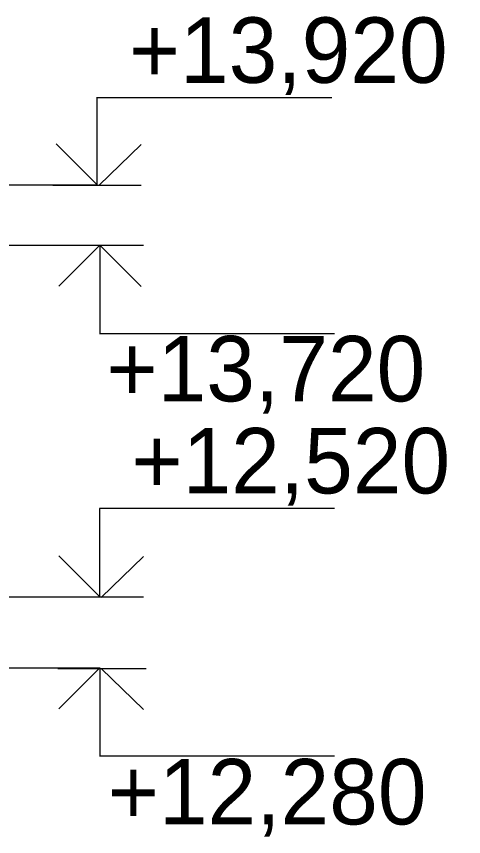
# Model space of a CAD drawing. Header units: millimetres. Extents: x -136833 to 49383, y -8033 to 344618.
# Drawn here: x 506 to 2028, y 18548 to 21338 of the extents above; entities that cross this region are included whole.
import ezdxf

# ---------------------------------------------------------------- set-up
doc = ezdxf.new("R2010")
doc.units = ezdxf.units.MM
doc.layers.add('PDF _Геометрия', color=7, linetype='Continuous', true_color=0x1d1d1d)
doc.layers.add('PDF _Текст', color=7, linetype='Continuous')

msp = doc.modelspace()

# ---------------------------------------------------------------- linework, layer by layer
at = {"layer": 'PDF _Геометрия', "color": 7, "lineweight": 9}
for points in [[(268.6, 20765), (780.7, 20765), (780.7, 21061.3)], [(778.7, 21062), (1579.1, 21062)], [(629.5, 20764.6), (929.9, 20764.6)], [(125.3, 20560), (789.5, 20560), (789.5, 20259.3)], [(642.4, 20559.5), (938.6, 20559.5)], [(788.2, 20260), (1587.9, 20260)], [(-294, 19363.7), (789.5, 19363.7), (789.5, 19664.2)], [(788.2, 19664.9), (1587.9, 19664.9)], [(638.3, 19363.3), (938.6, 19363.3)], [(-506.1, 19122.4), (789.5, 19122.4), (789.5, 18821.9)], [(647, 19120.1), (947.4, 19120.1)], [(788.2, 18822.5), (1587.9, 18822.5)]]:
    msp.add_lwpolyline(points, dxfattribs=at)
at = {"layer": 'PDF _Геометрия', "color": 7, "lineweight": 18}
for points in [[(780.7, 20765), (641, 20904.7)], [(785.9, 20762.8), (929.9, 20902.6)], [(789.5, 20560), (649.7, 20420.2)], [(790, 20559.7), (929.9, 20419.9)], [(789.5, 19363.7), (649.7, 19503.4)], [(794.6, 19361.5), (938.6, 19501.2)], [(789.5, 19122.4), (649.7, 18982.7)], [(794.6, 19120.2), (938.6, 18980.5)]]:
    msp.add_lwpolyline(points, dxfattribs=at)

# ---------------------------------------------------------------- texts
at = {"layer": 'PDF _Текст', "char_height": 222.7, "attachment_point": 4, "style": ''}
for s, insert in [('+13,920', (888.7, 21202.9)), ('+13,720', (812.5, 20119.2)), ('+12,520', (897.2, 19806)), ('+12,280', (816.8, 18679.9))]:
    msp.add_mtext(s, dxfattribs=dict(at, insert=insert))

doc.saveas('drawing.dxf')
